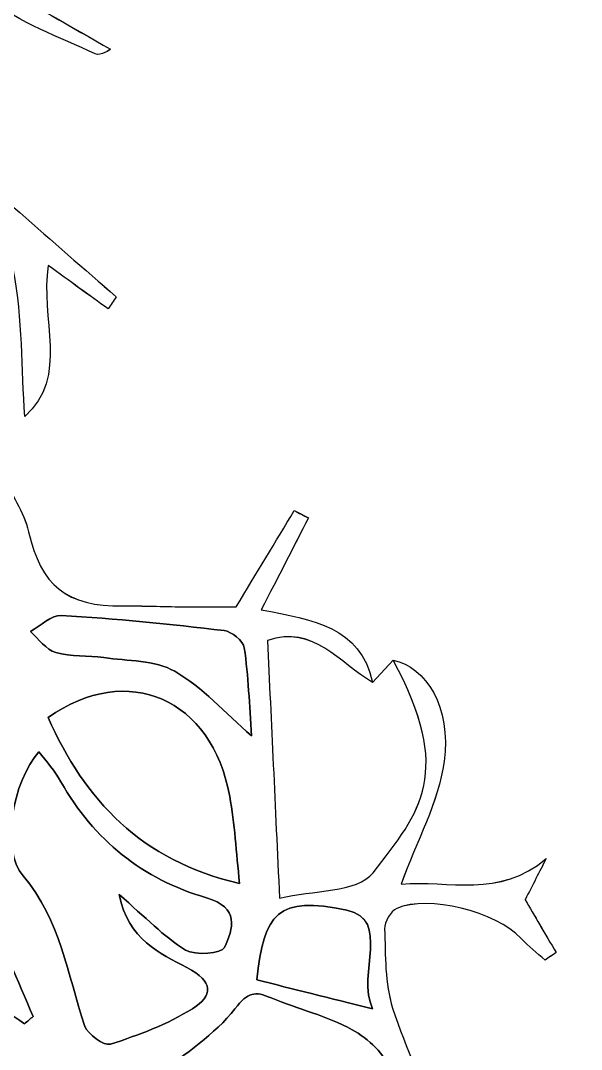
# Model space of a CAD drawing. Extents: x 105 to 524, y 66 to 486.
# Drawn here: x 447.7 to 476.8, y 300.2 to 353.4 of the extents above; entities that cross this region are included whole.
import ezdxf

# ---------------------------------------------------------------- set-up
doc = ezdxf.new("R2010")
doc.units = 0
doc.layers.add('tree', color=7, linetype='CONTINUOUS')

msp = doc.modelspace()

# ---------------------------------------------------------------- linework, layer by layer
at = {"layer": 'tree', "color": 7}
for p, q in [((461.904837, 328.070166), (462.639446, 327.690519)), ((465.962788, 319.178742), (467.026378, 320.333169)), ((459.696749, 316.412072), (459.696749, 316.412072)), ((459.696749, 316.412019), (459.696749, 316.412019)), ((459.076707, 308.779838), (459.076707, 308.779838)), ((459.076742, 308.779866), (459.076742, 308.779866)), ((452.844606, 308.196968), (452.844606, 308.196968)), ((452.844676, 308.197021), (452.844676, 308.197021)), ((465.953369, 302.28473), (465.953369, 302.28473)), ((465.953369, 302.28473), (465.953369, 302.28473))]:
    msp.add_line(p, q, dxfattribs=at)
for points in [[(314.693991, 485.646659), (430.535717, 485.646656), (524.44399, 391.738384), (524.443995, 275.896658)], [(504.443976, 275.895598), (504.443976, 326.210511), (484.452522, 374.464681), (448.867492, 410.042708)], [(446.302589, 355.509759), (448.288269, 354.244804), (450.36419, 353.121348), (452.397918, 351.940227)], [(446.30261, 355.510991), (448.28827, 354.245768), (450.364188, 353.122313), (452.397914, 351.941457)], [(446.302637, 355.509228), (448.288297, 354.244273), (450.364215, 353.120818), (452.397941, 351.939695)], [(451.606955, 351.704215), (449.736916, 352.583383), (447.672495, 353.280204), (446.131421, 354.580931)], [(451.607228, 351.705179), (449.736926, 352.584614), (447.672491, 353.281167), (446.131442, 354.582164)], [(451.606988, 351.703684), (449.736953, 352.582851), (447.672518, 353.279671), (446.131468, 354.580402)], [(452.397918, 351.940227), (452.40321, 351.941991), (451.887343, 351.572594), (451.606955, 351.704215)], [(452.397941, 351.939695), (452.403281, 351.942364), (451.887373, 351.572062), (451.606988, 351.703684)], [(452.397914, 351.941457), (452.403255, 351.944127), (451.887346, 351.573557), (451.607228, 351.705179)], [(442.703267, 347.848907), (446.031571, 344.94202), (449.358807, 342.035934), (452.686043, 339.130114)], [(442.703267, 347.847945), (446.031549, 344.941059), (449.358808, 342.034971), (452.686032, 339.128887)], [(442.703294, 347.847412), (446.031598, 344.940525), (449.358834, 342.034439), (452.68607, 339.128352)], [(449.174799, 340.749724), (448.714989, 338.074042), (450.285414, 334.955709), (447.953941, 332.939468)], [(449.175088, 340.750688), (448.71499, 338.075006), (450.285413, 334.956937), (447.953944, 332.94043)], [(449.174848, 340.749193), (448.715016, 338.073511), (450.28544, 334.955175), (447.953971, 332.938935)], [(452.268131, 338.508153), (451.287832, 339.218591), (450.307569, 339.928761), (449.174799, 340.749724)], [(452.268163, 338.507622), (451.287883, 339.218058), (450.307603, 339.928227), (449.174848, 340.749193)], [(452.268136, 338.509384), (451.287856, 339.219553), (450.307577, 339.929989), (449.175088, 340.750688)], [(447.953941, 332.939468), (447.785702, 335.397828), (447.860491, 338.00089), (447.375527, 340.495026)], [(447.953944, 332.94043), (447.785713, 335.39879), (447.860483, 338.001853), (447.37555, 340.496255)], [(447.953971, 332.938935), (447.78574, 335.397295), (447.860509, 338.000358), (447.375577, 340.494493)], [(452.686032, 339.128887), (452.546649, 338.921975), (452.407267, 338.715064), (452.268131, 338.508153)], [(452.686043, 339.130114), (452.546652, 338.923204), (452.40726, 338.716294), (452.268136, 338.509384)], [(452.68607, 339.128352), (452.546678, 338.921442), (452.407287, 338.714532), (452.268163, 338.507622)], [(446.781132, 329.916712), (447.25082, 328.939828), (447.914677, 328.008065), (448.152873, 326.978052)], [(446.781134, 329.917673), (447.250846, 328.941057), (447.914691, 328.009294), (448.152884, 326.979015)], [(446.781161, 329.916178), (447.250872, 328.939295), (447.914717, 328.007532), (448.152911, 326.97752)], [(458.902823, 323.090917), (459.958405, 324.841778), (460.931754, 326.455945), (461.904821, 328.070376)], [(458.902847, 323.090973), (459.95843, 324.841834), (460.931767, 326.456), (461.904837, 328.070166)], [(458.902874, 323.089478), (459.958457, 324.840339), (460.931794, 326.454505), (461.904863, 328.068938)], [(461.904821, 328.070376), (462.149684, 327.943827), (462.394582, 327.817279), (462.639445, 327.690462)], [(461.904863, 328.068938), (462.149733, 327.942389), (462.394603, 327.81584), (462.639472, 327.689024)], [(462.639445, 327.690462), (461.859418, 326.173479), (461.079427, 324.656492), (460.197412, 322.941142)], [(462.639446, 327.690519), (461.859441, 326.173534), (461.079436, 324.656549), (460.197425, 322.94093)], [(462.639472, 327.689024), (461.859468, 326.172039), (461.079463, 324.655054), (460.197452, 322.939702)], [(448.152873, 326.978052), (448.796163, 324.193976), (450.105956, 323.092681), (453.050275, 323.135131)], [(448.152884, 326.979015), (448.796435, 324.194939), (450.106234, 323.09391), (453.050277, 323.136093)], [(448.152911, 326.97752), (448.796194, 324.193444), (450.105993, 323.092148), (453.050303, 323.134598)], [(448.250874, 321.805621), (448.783075, 322.101704), (449.331821, 322.678115), (449.844548, 322.647677)], [(448.250874, 321.805621), (448.783075, 322.101704), (449.331821, 322.678115), (449.844548, 322.647677)], [(449.844583, 322.647624), (449.331856, 322.678069), (448.78311, 322.101647), (448.25091, 321.805568)], [(449.844583, 322.647624), (449.331856, 322.678069), (448.78311, 322.101647), (448.25091, 321.805568)], [(449.844548, 322.647677), (452.659327, 322.48028), (455.469061, 322.195945), (458.269975, 321.863021)], [(449.844548, 322.647677), (452.659327, 322.48028), (455.469061, 322.195945), (458.269975, 321.863021)], [(458.27001, 321.862969), (455.469096, 322.195892), (452.659362, 322.480227), (449.844583, 322.647624)], [(458.27001, 321.862969), (455.469096, 322.195892), (452.659362, 322.480227), (449.844583, 322.647624)], [(453.050275, 323.135131), (454.074601, 323.149807), (455.10002, 323.101229), (456.124874, 323.092681)], [(453.050277, 323.136093), (454.074617, 323.150777), (455.100025, 323.102186), (456.124899, 323.093643)], [(453.050303, 323.134598), (454.074643, 323.149282), (455.100052, 323.100691), (456.124926, 323.092148)], [(456.124874, 323.092681), (457.116639, 323.084391), (458.108403, 323.090917), (458.902823, 323.090917)], [(456.124899, 323.093643), (457.116661, 323.085634), (458.108423, 323.090973), (458.902847, 323.090973)], [(456.124926, 323.092148), (457.116688, 323.083872), (458.10845, 323.089478), (458.902874, 323.089478)], [(460.197412, 322.941142), (462.892846, 322.421063), (465.304681, 322.079327), (465.962682, 319.177779)], [(460.197425, 322.94093), (462.89286, 322.421118), (465.304706, 322.079116), (465.962676, 319.177568)], [(460.197452, 322.939702), (462.892887, 322.419623), (465.304732, 322.077888), (465.962703, 319.17634)], [(465.962682, 319.177779), (464.232307, 320.181093), (462.921174, 322.15969), (460.518122, 321.353942)], [(465.962703, 319.17634), (464.232326, 320.179654), (462.921192, 322.158249), (460.518159, 321.352501)], [(465.962676, 319.177568), (464.232567, 320.180882), (462.921166, 322.159477), (460.518666, 321.355331)], [(449.56095, 320.722745), (449.061593, 320.868784), (448.683486, 321.430244), (448.250874, 321.805621)], [(449.56095, 320.722745), (449.061593, 320.868784), (448.683486, 321.430244), (448.250874, 321.805621)], [(448.25091, 321.805568), (448.683521, 321.430191), (449.061628, 320.868731), (449.560985, 320.722692)], [(448.25091, 321.805568), (448.683521, 321.430191), (449.061628, 320.868731), (449.560985, 320.722692)], [(458.269975, 321.863021), (458.664381, 321.816031), (459.264949, 321.322118), (459.317831, 320.967569)], [(458.269975, 321.863021), (458.664381, 321.816031), (459.264949, 321.322118), (459.317831, 320.967569)], [(459.317831, 320.967513), (459.264702, 321.322065), (458.664416, 321.815979), (458.27001, 321.862969)], [(459.317831, 320.967513), (459.264702, 321.322065), (458.664416, 321.815979), (458.27001, 321.862969)], [(460.518122, 321.353942), (460.716806, 317.09426), (460.916267, 312.836183), (461.141657, 308.020117)], [(460.518159, 321.352501), (460.716832, 317.092822), (460.916306, 312.834744), (461.141682, 308.018677)], [(460.518666, 321.355331), (460.716805, 317.09405), (460.916279, 312.836239), (461.141655, 308.019905)], [(452.049691, 320.464311), (451.222957, 320.583648), (450.348174, 320.492886), (449.56095, 320.722745)], [(452.049691, 320.464311), (451.222957, 320.583648), (450.348174, 320.492886), (449.56095, 320.722745)], [(449.560985, 320.722692), (450.348209, 320.492822), (451.22271, 320.583595), (452.049727, 320.464254)], [(449.560985, 320.722692), (450.348209, 320.492822), (451.22271, 320.583595), (452.049727, 320.464254)], [(459.317831, 320.967569), (459.535706, 319.511454), (459.57871, 318.029177), (459.696749, 316.412072)], [(459.317831, 320.967569), (459.535706, 319.511454), (459.57871, 318.029177), (459.696749, 316.412072)], [(459.696749, 316.412019), (459.578745, 318.029124), (459.535742, 319.511401), (459.317831, 320.967513)], [(459.696749, 316.412019), (459.578745, 318.029124), (459.535742, 319.511401), (459.317831, 320.967513)], [(458.565074, 313.275264), (457.637409, 318.357243), (453.298913, 320.245063), (449.163616, 317.371282)], [(458.565074, 313.275264), (457.637409, 318.357243), (453.298913, 320.245063), (449.163616, 317.371282)], [(449.163652, 317.37131), (453.298666, 320.245091), (457.637444, 318.357271), (458.565109, 313.275024)], [(449.163652, 317.37131), (453.298666, 320.245091), (457.637444, 318.357271), (458.565109, 313.275024)], [(455.721402, 319.753072), (454.695207, 320.338827), (453.29221, 320.284898), (452.049691, 320.464311)], [(455.721402, 319.753072), (454.695207, 320.338827), (453.29221, 320.284898), (452.049691, 320.464311)], [(452.049727, 320.464254), (453.292245, 320.284845), (454.695242, 320.338775), (455.721438, 319.753019)], [(452.049727, 320.464254), (453.292245, 320.284845), (454.695242, 320.338775), (455.721438, 319.753019)], [(465.989106, 309.332863), (468.47947, 312.501926), (470.142817, 314.550735), (467.026272, 320.332206)], [(465.989112, 309.33265), (468.479466, 312.501712), (470.142817, 314.550523), (467.026537, 320.331993)], [(465.989139, 309.331422), (468.479492, 312.500484), (470.142843, 314.549295), (467.026297, 320.330765)], [(467.026272, 320.332206), (468.714455, 319.991271), (470.048026, 317.916027), (469.661064, 315.087367)], [(467.026297, 320.330765), (468.714482, 319.989831), (470.048046, 317.914589), (469.661115, 315.085927)], [(467.026537, 320.331993), (468.714455, 319.991059), (470.04802, 317.915817), (469.661088, 315.087155)], [(459.696749, 316.412072), (458.306029, 317.618293), (457.155656, 318.934507), (455.721402, 319.753072)], [(459.696749, 316.412072), (458.306029, 317.618293), (457.155656, 318.934507), (455.721402, 319.753072)], [(455.721438, 319.753019), (457.155691, 318.934454), (458.306064, 317.618505), (459.696749, 316.412019)], [(455.721438, 319.753019), (457.155691, 318.934454), (458.306064, 317.618505), (459.696749, 316.412019)], [(449.163616, 317.371282), (451.058245, 313.086238), (453.972895, 309.955089), (459.076707, 308.779838)], [(449.163616, 317.371282), (451.058245, 313.086238), (453.972895, 309.955089), (459.076707, 308.779838)], [(459.076742, 308.779866), (453.97293, 309.955117), (451.058245, 313.086267), (449.163652, 317.37131)], [(459.076742, 308.779866), (453.97293, 309.955117), (451.058245, 313.086267), (449.163652, 317.37131)], [(447.868181, 309.168775), (446.713257, 310.531178), (447.315131, 314.03477), (448.691988, 315.589133)], [(447.868181, 309.168775), (446.713257, 310.531178), (447.315131, 314.03477), (448.691988, 315.589133)], [(448.692058, 315.589186), (447.314955, 314.034823), (446.713328, 310.530967), (447.868252, 309.168832)], [(448.692058, 315.589186), (447.314955, 314.034823), (446.713328, 310.530967), (447.868252, 309.168832)], [(448.691988, 315.589133), (449.08664, 315.059441), (449.524049, 314.587153), (449.830613, 314.041712)], [(448.691988, 315.589133), (449.08664, 315.059441), (449.524049, 314.587153), (449.830613, 314.041712)], [(449.830684, 314.041497), (449.52412, 314.587206), (449.086711, 315.059229), (448.692058, 315.589186)], [(449.830684, 314.041497), (449.52412, 314.587206), (449.086711, 315.059229), (448.692058, 315.589186)], [(469.661064, 315.087367), (469.372421, 312.975547), (468.249529, 310.977732), (467.431085, 308.746038)], [(469.661088, 315.087155), (469.372425, 312.975336), (468.249817, 310.977786), (467.431093, 308.745826)], [(469.661115, 315.085927), (469.372452, 312.974108), (468.249577, 310.976291), (467.431119, 308.744598)], [(449.830613, 314.041712), (451.530261, 311.015218), (454.070544, 308.990167), (457.358256, 308.035441)], [(449.830613, 314.041712), (451.530261, 311.015218), (454.070544, 308.990167), (457.358256, 308.035441)], [(457.358362, 308.035498), (454.070649, 308.99022), (451.530085, 311.015271), (449.830684, 314.041497)], [(457.358362, 308.035498), (454.070649, 308.99022), (451.530085, 311.015271), (449.830684, 314.041497)], [(459.076707, 308.779838), (458.895662, 310.420702), (458.822778, 311.864802), (458.565074, 313.275264)], [(459.076707, 308.779838), (458.895662, 310.420702), (458.822778, 311.864802), (458.565074, 313.275264)], [(458.565109, 313.275024), (458.822531, 311.86483), (458.895697, 310.420731), (459.076742, 308.779866)], [(458.565109, 313.275024), (458.822531, 311.86483), (458.895697, 310.420731), (459.076742, 308.779866)], [(467.431085, 308.746038), (469.9006, 308.954551), (472.52315, 308.001427), (474.943276, 310.06252)], [(467.431093, 308.745826), (469.900617, 308.954605), (472.523152, 308.001216), (474.943276, 310.062308)], [(467.431119, 308.744598), (469.900644, 308.95311), (472.523179, 307.999988), (474.943302, 310.06108)], [(474.943276, 310.062308), (474.595865, 309.383643), (474.248188, 308.704978), (473.854848, 307.937141)], [(474.943276, 310.06252), (474.595578, 309.383853), (474.248162, 308.70519), (473.854851, 307.937352)], [(474.943302, 310.06108), (474.595625, 309.382415), (474.248215, 308.70375), (473.854874, 307.935913)], [(461.141655, 308.019905), (462.846129, 308.43506), (465.171189, 308.291958), (465.989112, 309.33265)], [(461.141657, 308.020117), (462.846138, 308.435005), (465.17119, 308.292168), (465.989106, 309.332863)], [(461.141682, 308.018677), (462.846156, 308.433565), (465.171216, 308.29073), (465.989139, 309.331422)], [(451.056269, 301.416988), (450.163071, 304.069976), (449.806554, 306.88262), (447.868181, 309.168775)], [(451.056269, 301.416988), (450.163071, 304.069976), (449.806554, 306.88262), (447.868181, 309.168775)], [(447.868252, 309.168832), (449.806377, 306.882405), (450.162859, 304.070029), (451.056375, 301.417041)], [(447.868252, 309.168832), (449.806377, 306.882405), (450.162859, 304.070029), (451.056375, 301.417041)], [(452.844606, 308.196968), (453.318316, 305.869961), (454.949913, 305.143239), (456.346207, 304.42693)], [(456.281861, 305.328525), (455.147786, 306.016533), (454.207562, 307.023587), (452.844606, 308.196968)], [(452.844606, 308.196968), (453.318316, 305.869961), (454.949913, 305.143239), (456.346207, 304.42693)], [(456.281861, 305.328525), (455.147786, 306.016533), (454.207562, 307.023587), (452.844606, 308.196968)], [(452.844676, 308.197021), (454.207633, 307.023639), (455.147856, 306.016321), (456.281931, 305.328578)], [(456.346313, 304.426983), (454.949983, 305.143292), (453.318421, 305.870014), (452.844676, 308.197021)], [(452.844676, 308.197021), (454.207633, 307.023639), (455.147856, 306.016321), (456.281931, 305.328578)], [(456.346313, 304.426983), (454.949983, 305.143292), (453.318421, 305.870014), (452.844676, 308.197021)], [(457.358256, 308.035441), (459.080623, 307.535121), (458.739381, 306.429287), (458.299573, 305.464951)], [(457.358256, 308.035441), (459.080623, 307.535121), (458.739381, 306.429287), (458.299573, 305.464951)], [(458.299644, 305.465004), (458.739452, 306.429339), (459.080729, 307.535174), (457.358362, 308.035498)], [(458.299644, 305.465004), (458.739452, 306.429339), (459.080729, 307.535174), (457.358362, 308.035498)], [(459.974774, 303.783026), (460.311218, 307.221474), (461.053321, 308.163916), (464.620081, 307.392338)], [(459.974774, 303.783026), (460.311218, 307.221474), (461.053321, 308.163916), (464.620081, 307.392338)], [(464.620328, 307.392338), (461.053286, 308.163916), (460.311465, 307.221474), (459.975021, 303.783026)], [(464.620328, 307.392338), (461.053286, 308.163916), (460.311465, 307.221474), (459.975021, 303.783026)], [(473.639339, 305.938735), (472.35678, 307.308613), (468.83006, 308.213943), (467.207036, 307.477612)], [(473.639352, 305.938789), (472.35679, 307.308401), (468.83008, 308.214), (467.207052, 307.4774)], [(473.639378, 305.937294), (472.356817, 307.307173), (468.830107, 308.212505), (467.207078, 307.476172)], [(473.854848, 307.937141), (474.326162, 307.132728), (474.892005, 306.166257), (475.458116, 305.199786)], [(473.854851, 307.937352), (474.326162, 307.132673), (474.891982, 306.166467), (475.45812, 305.199997)], [(473.854874, 307.935913), (474.326188, 307.131232), (474.892032, 306.165029), (475.458143, 305.198558)], [(445.897529, 307.702038), (446.803286, 305.589686), (447.595837, 303.74191), (448.38814, 301.89387)], [(445.897529, 307.702038), (446.803286, 305.589686), (447.595837, 303.74191), (448.38814, 301.89387)], [(448.388176, 301.894138), (447.595872, 303.74191), (446.803321, 305.589686), (445.897564, 307.702038)], [(448.388176, 301.894138), (447.595872, 303.74191), (446.803321, 305.589686), (445.897564, 307.702038)], [(464.620081, 307.392338), (466.935785, 306.89175), (465.119967, 304.15066), (465.953369, 302.28473)], [(464.620081, 307.392338), (466.935785, 306.89175), (465.119967, 304.15066), (465.953369, 302.28473)], [(465.953369, 302.28473), (465.119932, 304.15066), (466.935785, 306.89175), (464.620328, 307.392338)], [(465.953369, 302.28473), (465.119932, 304.15066), (466.935785, 306.89175), (464.620328, 307.392338)], [(467.207036, 307.477612), (466.892217, 307.334775), (466.567767, 306.779457), (466.580326, 306.425974)], [(467.207052, 307.4774), (466.892219, 307.334565), (466.567774, 306.779245), (466.580324, 306.426029)], [(467.207078, 307.476172), (466.892246, 307.333337), (466.5678, 306.778017), (466.580351, 306.424534)], [(466.580324, 306.426029), (466.628924, 305.051345), (466.585398, 303.609114), (466.995294, 302.326005)], [(466.580326, 306.425974), (466.628903, 305.051555), (466.585265, 303.609326), (466.995016, 302.326216)], [(466.580351, 306.424534), (466.628951, 305.050117), (466.585425, 303.607886), (466.995054, 302.324776)], [(474.887184, 304.809673), (474.469566, 305.184246), (474.021467, 305.530786), (473.639339, 305.938735)], [(474.887199, 304.80946), (474.469559, 305.184301), (474.021477, 305.530576), (473.639352, 305.938789)], [(474.887225, 304.808232), (474.469585, 305.182806), (474.021503, 305.529347), (473.639378, 305.937294)], [(458.299573, 305.464951), (458.157227, 305.152316), (456.781217, 305.025767), (456.281861, 305.328525)], [(458.299573, 305.464951), (458.157227, 305.152316), (456.781217, 305.025767), (456.281861, 305.328525)], [(456.281931, 305.328578), (456.781288, 305.02582), (458.157051, 305.152372), (458.299644, 305.465004)], [(456.281931, 305.328578), (456.781288, 305.02582), (458.157051, 305.152372), (458.299644, 305.465004)], [(475.45812, 305.199997), (475.267726, 305.069977), (475.077578, 304.939693), (474.887184, 304.809673)], [(475.458116, 305.199786), (475.267721, 305.069767), (475.077594, 304.939747), (474.887199, 304.80946)], [(475.458143, 305.198558), (475.267748, 305.068538), (475.07762, 304.938252), (474.887225, 304.808232)], [(447.947521, 301.514757), (446.599557, 302.406738), (445.251311, 303.298454), (443.807462, 304.253445)], [(447.947521, 301.514757), (446.599557, 302.406738), (445.251311, 303.298454), (443.807462, 304.253445)], [(443.807462, 304.253445), (445.251311, 303.298454), (446.599592, 302.406738), (447.947556, 301.514757)], [(443.807462, 304.253445), (445.251311, 303.298454), (446.599592, 302.406738), (447.947556, 301.514757)], [(456.346207, 304.42693), (457.746806, 303.708752), (457.698475, 302.952129), (456.640212, 302.295623)], [(456.346207, 304.42693), (457.746806, 303.708752), (457.698475, 302.952129), (456.640212, 302.295623)], [(456.640283, 302.295676), (457.698546, 302.951914), (457.746629, 303.708805), (456.346313, 304.426983)], [(456.640283, 302.295676), (457.698546, 302.951914), (457.746629, 303.708805), (456.346313, 304.426983)], [(465.953369, 302.28473), (463.684937, 302.853397), (461.814616, 303.321949), (459.974774, 303.783026)], [(465.953369, 302.28473), (463.684937, 302.853397), (461.814616, 303.321949), (459.974774, 303.783026)], [(459.975021, 303.783026), (461.814616, 303.321949), (463.684902, 302.853397), (465.953369, 302.28473)], [(459.975021, 303.783026), (461.814616, 303.321949), (463.684902, 302.853397), (465.953369, 302.28473)], [(458.836959, 302.2941), (459.512282, 303.16606), (459.861285, 303.208778), (460.706717, 302.854226)], [(458.836959, 302.2941), (459.512282, 303.16606), (459.861285, 303.208778), (460.706717, 302.854226)], [(460.706964, 302.854198), (459.86125, 303.20875), (459.512247, 303.166032), (458.837171, 302.294075)], [(460.706964, 302.854198), (459.86125, 303.20875), (459.512247, 303.166032), (458.837171, 302.294075)], [(460.706717, 302.854226), (462.093945, 302.272742), (463.598401, 301.927002), (464.90315, 301.209357)], [(460.706717, 302.854226), (462.093945, 302.272742), (463.598401, 301.927002), (464.90315, 301.209357)], [(464.903397, 301.209329), (463.598401, 301.926974), (462.09391, 302.272714), (460.706964, 302.854198)], [(464.903397, 301.209329), (463.598401, 301.926974), (462.09391, 302.272714), (460.706964, 302.854198)], [(448.38814, 301.89387), (448.241279, 301.767586), (448.094418, 301.641305), (447.947521, 301.514757)], [(448.38814, 301.89387), (448.241279, 301.767586), (448.094418, 301.641305), (447.947521, 301.514757)], [(447.947556, 301.514757), (448.094418, 301.641305), (448.241314, 301.767586), (448.388176, 301.894138)], [(447.947556, 301.514757), (448.094418, 301.641305), (448.241314, 301.767586), (448.388176, 301.894138)], [(456.640212, 302.295623), (455.337898, 301.488006), (453.855596, 300.929481), (452.388499, 300.458262)], [(456.640212, 302.295623), (455.337898, 301.488006), (453.855596, 300.929481), (452.388499, 300.458262)], [(452.388605, 300.458046), (453.855667, 300.929534), (455.337721, 301.488059), (456.640283, 302.295676)], [(452.388605, 300.458046), (453.855667, 300.929534), (455.337721, 301.488059), (456.640283, 302.295676)], [(458.837171, 302.294075), (457.792279, 300.945285), (456.249088, 299.97321), (454.880274, 298.888467)], [(458.837171, 302.294075), (457.792279, 300.945285), (456.249088, 299.97321), (454.880274, 298.888467)], [(454.88031, 298.888492), (456.249123, 299.973234), (457.792314, 300.945046), (458.836959, 302.2941)], [(454.88031, 298.888492), (456.249123, 299.973234), (457.792314, 300.945046), (458.836959, 302.2941)], [(466.995016, 302.326216), (467.66794, 300.219738), (468.667465, 298.217114), (469.390024, 296.501495)], [(466.995054, 302.324776), (467.667978, 300.218298), (468.667484, 298.215674), (469.390076, 296.500055)], [(466.995294, 302.326005), (467.667951, 300.219526), (468.667457, 298.217169), (469.39005, 296.501284)], [(442.957691, 301.388448), (445.033082, 300.133371), (447.196034, 298.912735), (448.936851, 297.265997)], [(442.957691, 301.388448), (445.033082, 300.133371), (447.196034, 298.912735), (448.936851, 297.265997)], [(448.936921, 297.266025), (447.196139, 298.91276), (445.033153, 300.133399), (442.957761, 301.388473)], [(448.936921, 297.266025), (447.196139, 298.91276), (445.033153, 300.133399), (442.957761, 301.388473)], [(452.388499, 300.458262), (452.064085, 300.353871), (451.205282, 300.974069), (451.056269, 301.416988)], [(452.388499, 300.458262), (452.064085, 300.353871), (451.205282, 300.974069), (451.056269, 301.416988)], [(451.056375, 301.417041), (451.205353, 300.974121), (452.064155, 300.353924), (452.388605, 300.458046)], [(451.056375, 301.417041), (451.205353, 300.974121), (452.064155, 300.353924), (452.388605, 300.458046)], [(464.90315, 301.209357), (465.736552, 300.750951), (466.619378, 299.91637), (466.92887, 299.052954)], [(464.90315, 301.209357), (465.736552, 300.750951), (466.619378, 299.91637), (466.92887, 299.052954)], [(466.929082, 299.052925), (466.61959, 299.916342), (465.736517, 300.750926), (464.903397, 301.209329)], [(466.929082, 299.052925), (466.61959, 299.916342), (465.736517, 300.750926), (464.903397, 301.209329)]]:
    msp.add_open_spline(points, degree=3, dxfattribs=at)

doc.saveas('drawing.dxf')
